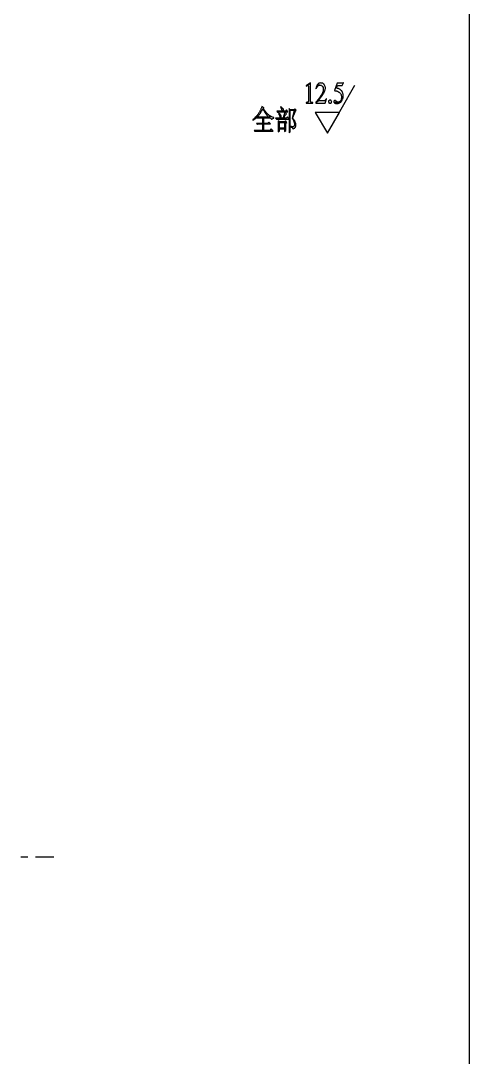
# Model space of a CAD drawing. Extents: x -15.4 to 0.8, y 0.3 to 11.8.
# Drawn here: x -12.61 to -11.159, y 2.653 to 6.009 of the extents above; entities that cross this region are included whole.
import ezdxf

# ---------------------------------------------------------------- set-up
doc = ezdxf.new("R2010")
doc.units = 0
doc.header["$MEASUREMENT"] = 0
doc.linetypes.add('AUSGEZOGEN', pattern=[0])
doc.layers.get('0').update_dxf_attribs({"linetype": 'AUSGEZOGEN'})

msp = doc.modelspace()

# ---------------------------------------------------------------- linework, layer by layer
for points in [[(-11.1588, 11.4361), (-11.1588, 0.7536)], [(-11.6729, 5.8086), (-11.6871, 5.7986), (-11.6871, 5.7986), (-11.6871, 5.7977), (-11.6871, 5.7977), (-11.6838, 5.7994), (-11.6838, 5.7994), (-11.6813, 5.7994), (-11.6729, 5.8086)], [(-11.6729, 5.8086), (-11.6813, 5.7994), (-11.6813, 5.7994), (-11.6796, 5.7977), (-11.6796, 5.7977), (-11.6796, 5.7486), (-11.6796, 5.7486), (-11.6804, 5.7469), (-11.6804, 5.7469), (-11.6804, 5.7461), (-11.6804, 5.7461), (-11.6821, 5.7452), (-11.6821, 5.7452), (-11.6829, 5.7452), (-11.6829, 5.7452), (-11.6846, 5.7444), (-11.6846, 5.7444), (-11.6871, 5.7444), (-11.6871, 5.7444), (-11.6871, 5.7427), (-11.6871, 5.7427), (-11.6654, 5.7427), (-11.6654, 5.7427), (-11.6654, 5.7444), (-11.6654, 5.7444), (-11.6688, 5.7444), (-11.6688, 5.7444), (-11.6704, 5.7452), (-11.6704, 5.7452), (-11.6713, 5.7461), (-11.6713, 5.7461), (-11.6721, 5.7469), (-11.6721, 5.7469), (-11.6729, 5.7477), (-11.6729, 5.7477), (-11.6729, 5.7494), (-11.6729, 5.8086)], [(-11.6388, 5.8086), (-11.6396, 5.8086), (-11.6396, 5.8086), (-11.6413, 5.8077), (-11.6413, 5.8077), (-11.6421, 5.8077), (-11.6421, 5.8077), (-11.6438, 5.8069), (-11.6438, 5.8069), (-11.6454, 5.8069), (-11.6454, 5.8069), (-11.6463, 5.8061), (-11.6463, 5.8061), (-11.6479, 5.8052), (-11.6479, 5.8052), (-11.6488, 5.8036), (-11.6488, 5.8036), (-11.6496, 5.8027), (-11.6496, 5.8027), (-11.6504, 5.8019), (-11.6504, 5.8019), (-11.6421, 5.8011), (-11.6421, 5.8011), (-11.6396, 5.8011), (-11.6396, 5.8011), (-11.6388, 5.8002), (-11.6388, 5.8002), (-11.6371, 5.8002), (-11.6371, 5.8002), (-11.6363, 5.7986), (-11.6363, 5.7986), (-11.6346, 5.7977), (-11.6346, 5.7977), (-11.6338, 5.7969), (-11.6338, 5.7969), (-11.6321, 5.7936), (-11.6321, 5.7936), (-11.6321, 5.7919), (-11.6321, 5.7919), (-11.6313, 5.7902), (-11.6313, 5.7902), (-11.6313, 5.7852), (-11.6313, 5.7852), (-11.6321, 5.7836), (-11.6321, 5.7836), (-11.6321, 5.7802), (-11.6321, 5.7802), (-11.6338, 5.7769), (-11.6338, 5.7769), (-11.6338, 5.7752), (-11.6338, 5.7752), (-11.6346, 5.7736), (-11.6346, 5.7736), (-11.6354, 5.7719), (-11.6354, 5.7719), (-11.6371, 5.7686), (-11.6371, 5.7686), (-11.6388, 5.7669), (-11.6388, 5.7669), (-11.6404, 5.7636), (-11.6404, 5.7636), (-11.6554, 5.7444), (-11.6554, 5.7444), (-11.6479, 5.7502), (-11.6479, 5.7502), (-11.6338, 5.7686), (-11.6338, 5.7686), (-11.6329, 5.7702), (-11.6329, 5.7702), (-11.6313, 5.7719), (-11.6313, 5.7719), (-11.6304, 5.7736), (-11.6304, 5.7736), (-11.6296, 5.7752), (-11.6296, 5.7752), (-11.6288, 5.7769), (-11.6288, 5.7769), (-11.6279, 5.7786), (-11.6279, 5.7786), (-11.6271, 5.7802), (-11.6271, 5.7802), (-11.6263, 5.7819), (-11.6263, 5.7819), (-11.6263, 5.7836), (-11.6263, 5.7836), (-11.6254, 5.7852), (-11.6254, 5.7852), (-11.6254, 5.7877), (-11.6254, 5.7877), (-11.6246, 5.7894), (-11.6246, 5.7894), (-11.6246, 5.7936), (-11.6246, 5.7936), (-11.6254, 5.7952), (-11.6254, 5.7952), (-11.6254, 5.7969), (-11.6254, 5.7969), (-11.6263, 5.7986), (-11.6263, 5.7986), (-11.6271, 5.8002), (-11.6271, 5.8002), (-11.6279, 5.8019), (-11.6279, 5.8019), (-11.6288, 5.8036), (-11.6288, 5.8036), (-11.6304, 5.8052), (-11.6304, 5.8052), (-11.6313, 5.8061), (-11.6313, 5.8061), (-11.6329, 5.8069), (-11.6329, 5.8069), (-11.6338, 5.8077), (-11.6338, 5.8077), (-11.6371, 5.8077), (-11.6388, 5.8086)], [(-11.5663, 5.8094), (-11.5671, 5.8086), (-11.5671, 5.8086), (-11.5688, 5.8069), (-11.5688, 5.8069), (-11.5863, 5.8069), (-11.5863, 5.8069), (-11.5946, 5.7836), (-11.5946, 5.7836), (-11.5938, 5.7827), (-11.5938, 5.7827), (-11.5921, 5.7827), (-11.5921, 5.7827), (-11.5896, 5.7819), (-11.5896, 5.7819), (-11.5879, 5.7819), (-11.5879, 5.7819), (-11.5871, 5.7811), (-11.5871, 5.7811), (-11.5854, 5.7811), (-11.5854, 5.7811), (-11.5821, 5.7794), (-11.5821, 5.7794), (-11.5813, 5.7786), (-11.5813, 5.7786), (-11.5796, 5.7777), (-11.5796, 5.7777), (-11.5754, 5.7736), (-11.5754, 5.7736), (-11.5746, 5.7719), (-11.5746, 5.7719), (-11.5738, 5.7702), (-11.5738, 5.7702), (-11.5729, 5.7694), (-11.5729, 5.7694), (-11.5729, 5.7669), (-11.5729, 5.7669), (-11.5721, 5.7652), (-11.5721, 5.7652), (-11.5721, 5.7577), (-11.5721, 5.7577), (-11.5729, 5.7561), (-11.5729, 5.7561), (-11.5729, 5.7536), (-11.5729, 5.7536), (-11.5738, 5.7519), (-11.5738, 5.7519), (-11.5746, 5.7511), (-11.5746, 5.7511), (-11.5754, 5.7494), (-11.5754, 5.7494), (-11.5796, 5.7452), (-11.5796, 5.7452), (-11.5829, 5.7452), (-11.5829, 5.7452), (-11.5963, 5.7444), (-11.5963, 5.7444), (-11.5946, 5.7436), (-11.5946, 5.7436), (-11.5946, 5.7427), (-11.5946, 5.7427), (-11.5929, 5.7427), (-11.5929, 5.7427), (-11.5921, 5.7419), (-11.5921, 5.7419), (-11.5829, 5.7419), (-11.5829, 5.7419), (-11.5813, 5.7427), (-11.5813, 5.7427), (-11.5796, 5.7427), (-11.5796, 5.7427), (-11.5788, 5.7436), (-11.5788, 5.7436), (-11.5771, 5.7444), (-11.5771, 5.7444), (-11.5763, 5.7452), (-11.5763, 5.7452), (-11.5746, 5.7461), (-11.5746, 5.7461), (-11.5738, 5.7469), (-11.5738, 5.7469), (-11.5729, 5.7486), (-11.5729, 5.7486), (-11.5721, 5.7486), (-11.5721, 5.7486), (-11.5713, 5.7502), (-11.5713, 5.7502), (-11.5704, 5.7519), (-11.5704, 5.7519), (-11.5696, 5.7536), (-11.5696, 5.7536), (-11.5688, 5.7552), (-11.5688, 5.7552), (-11.5679, 5.7569), (-11.5679, 5.7569), (-11.5679, 5.7586), (-11.5679, 5.7586), (-11.5671, 5.7602), (-11.5671, 5.7602), (-11.5671, 5.7719), (-11.5671, 5.7719), (-11.5679, 5.7736), (-11.5679, 5.7736), (-11.5679, 5.7752), (-11.5679, 5.7752), (-11.5688, 5.7769), (-11.5688, 5.7769), (-11.5688, 5.7777), (-11.5688, 5.7777), (-11.5696, 5.7794), (-11.5696, 5.7794), (-11.5704, 5.7802), (-11.5704, 5.7802), (-11.5713, 5.7819), (-11.5713, 5.7819), (-11.5721, 5.7827), (-11.5721, 5.7827), (-11.5729, 5.7836), (-11.5729, 5.7836), (-11.5763, 5.7869), (-11.5763, 5.7869), (-11.5779, 5.7877), (-11.5779, 5.7877), (-11.5788, 5.7877), (-11.5788, 5.7877), (-11.5804, 5.7886), (-11.5804, 5.7886), (-11.5821, 5.7894), (-11.5821, 5.7894), (-11.5838, 5.7902), (-11.5838, 5.7902), (-11.5854, 5.7902), (-11.5854, 5.7902), (-11.5871, 5.7911), (-11.5871, 5.7911), (-11.5888, 5.7911), (-11.5888, 5.7911), (-11.5854, 5.7994), (-11.5854, 5.7994), (-11.5696, 5.7994), (-11.5696, 5.7994), (-11.5663, 5.8086), (-11.5663, 5.8094)], [(-11.6179, 5.6452), (-11.5788, 5.7127), (-11.5788, 5.7127), (-11.6571, 5.7127), (-11.6571, 5.7127), (-11.6179, 5.6452), (-11.6179, 5.6452), (-11.5288, 5.8011)], [(-11.6504, 5.8019), (-11.6521, 5.8002), (-11.6521, 5.8002), (-11.6521, 5.7986), (-11.6521, 5.7986), (-11.6529, 5.7969), (-11.6529, 5.7969), (-11.6546, 5.7936), (-11.6546, 5.7936), (-11.6546, 5.7911), (-11.6546, 5.7911), (-11.6554, 5.7894), (-11.6554, 5.7894), (-11.6538, 5.7886), (-11.6538, 5.7886), (-11.6538, 5.7894), (-11.6538, 5.7894), (-11.6529, 5.7911), (-11.6529, 5.7911), (-11.6521, 5.7927), (-11.6521, 5.7927), (-11.6513, 5.7944), (-11.6513, 5.7944), (-11.6504, 5.7961), (-11.6504, 5.7961), (-11.6496, 5.7977), (-11.6496, 5.7977), (-11.6479, 5.7986), (-11.6479, 5.7986), (-11.6471, 5.7994), (-11.6471, 5.7994), (-11.6463, 5.8002), (-11.6463, 5.8002), (-11.6446, 5.8011), (-11.6446, 5.8011), (-11.6421, 5.8011), (-11.6504, 5.8019)], [(-11.6221, 5.7569), (-11.6221, 5.7561), (-11.6221, 5.7561), (-11.6229, 5.7544), (-11.6229, 5.7544), (-11.6238, 5.7527), (-11.6238, 5.7527), (-11.6246, 5.7519), (-11.6246, 5.7519), (-11.6263, 5.7511), (-11.6263, 5.7511), (-11.6271, 5.7502), (-11.6271, 5.7502), (-11.6479, 5.7502), (-11.6479, 5.7502), (-11.6554, 5.7444), (-11.6554, 5.7444), (-11.6554, 5.7427), (-11.6554, 5.7427), (-11.6254, 5.7427), (-11.6254, 5.7427), (-11.6213, 5.7561), (-11.6221, 5.7569)], [(-11.6046, 5.7477), (-11.6054, 5.7452), (-11.6054, 5.7452), (-11.6054, 5.7436), (-11.6054, 5.7436), (-11.6063, 5.7436), (-11.6063, 5.7436), (-11.6071, 5.7419), (-11.6071, 5.7419), (-11.6104, 5.7419), (-11.6104, 5.7419), (-11.6121, 5.7427), (-11.6121, 5.7427), (-11.6121, 5.7436), (-11.6121, 5.7436), (-11.6138, 5.7469), (-11.6138, 5.7469), (-11.6138, 5.7494), (-11.6138, 5.7494), (-11.6129, 5.7511), (-11.6129, 5.7511), (-11.6121, 5.7511), (-11.6121, 5.7511), (-11.6113, 5.7519), (-11.6113, 5.7519), (-11.6096, 5.7527), (-11.6096, 5.7527), (-11.6079, 5.7527), (-11.6079, 5.7527), (-11.6063, 5.7519), (-11.6063, 5.7519), (-11.6063, 5.7511), (-11.6063, 5.7511), (-11.6054, 5.7502), (-11.6054, 5.7502), (-11.6046, 5.7477), (-11.6046, 5.7477)], [(-11.5938, 5.7511), (-11.5946, 5.7511), (-11.5946, 5.7511), (-11.5963, 5.7502), (-11.5963, 5.7502), (-11.5971, 5.7494), (-11.5971, 5.7494), (-11.5971, 5.7461), (-11.5971, 5.7461), (-11.5963, 5.7444), (-11.5963, 5.7444), (-11.5829, 5.7452), (-11.5829, 5.7452), (-11.5838, 5.7452), (-11.5838, 5.7452), (-11.5854, 5.7461), (-11.5854, 5.7461), (-11.5863, 5.7469), (-11.5863, 5.7469), (-11.5879, 5.7477), (-11.5879, 5.7477), (-11.5896, 5.7494), (-11.5896, 5.7494), (-11.5913, 5.7502), (-11.5913, 5.7502), (-11.5921, 5.7511), (-11.5938, 5.7511)], [(-11.8296, 5.7319), (-11.8296, 5.7311), (-11.8296, 5.7311), (-11.8304, 5.7294), (-11.8304, 5.7294), (-11.8313, 5.7286), (-11.8313, 5.7286), (-11.8313, 5.7269), (-11.8313, 5.7269), (-11.8321, 5.7252), (-11.8321, 5.7252), (-11.8329, 5.7236), (-11.8329, 5.7236), (-11.8338, 5.7219), (-11.8338, 5.7219), (-11.8346, 5.7202), (-11.8346, 5.7202), (-11.8354, 5.7186), (-11.8354, 5.7186), (-11.8363, 5.7169), (-11.8363, 5.7169), (-11.8371, 5.7152), (-11.8371, 5.7152), (-11.8379, 5.7127), (-11.8379, 5.7127), (-11.8388, 5.7119), (-11.8388, 5.7119), (-11.8396, 5.7111), (-11.8396, 5.7111), (-11.8404, 5.7094), (-11.8404, 5.7094), (-11.8413, 5.7086), (-11.8413, 5.7086), (-11.8421, 5.7069), (-11.8421, 5.7069), (-11.8429, 5.7061), (-11.8429, 5.7061), (-11.8438, 5.7044), (-11.8438, 5.7044), (-11.8446, 5.7036), (-11.8446, 5.7036), (-11.8454, 5.7019), (-11.8454, 5.7019), (-11.8471, 5.7011), (-11.8471, 5.7011), (-11.8479, 5.6994), (-11.8479, 5.6994), (-11.8513, 5.6961), (-11.8513, 5.6961), (-11.8529, 5.6944), (-11.8529, 5.6944), (-11.8538, 5.6936), (-11.8538, 5.6936), (-11.8554, 5.6919), (-11.8554, 5.6919), (-11.8563, 5.6911), (-11.8563, 5.6911), (-11.8579, 5.6902), (-11.8579, 5.6902), (-11.8596, 5.6886), (-11.8596, 5.6886), (-11.8596, 5.6869), (-11.8596, 5.6869), (-11.8563, 5.6886), (-11.8563, 5.6886), (-11.8546, 5.6894), (-11.8546, 5.6894), (-11.8538, 5.6902), (-11.8538, 5.6902), (-11.8521, 5.6919), (-11.8521, 5.6919), (-11.8504, 5.6927), (-11.8504, 5.6927), (-11.8488, 5.6944), (-11.8488, 5.6944), (-11.8471, 5.6952), (-11.8471, 5.6952), (-11.8463, 5.6961), (-11.8463, 5.6961), (-11.8454, 5.6961), (-11.8454, 5.6961), (-11.8454, 5.6969), (-11.8454, 5.6969), (-11.8429, 5.6994), (-11.8429, 5.6994), (-11.8421, 5.7011), (-11.8421, 5.7011), (-11.8413, 5.7019), (-11.8413, 5.7019), (-11.8396, 5.7036), (-11.8396, 5.7036), (-11.8388, 5.7044), (-11.8388, 5.7044), (-11.8379, 5.7061), (-11.8379, 5.7061), (-11.8371, 5.7077), (-11.8371, 5.7077), (-11.8354, 5.7086), (-11.8354, 5.7086), (-11.8346, 5.7102), (-11.8346, 5.7102), (-11.8338, 5.7119), (-11.8338, 5.7119), (-11.8329, 5.7127), (-11.8329, 5.7127), (-11.8321, 5.7144), (-11.8321, 5.7144), (-11.8313, 5.7161), (-11.8313, 5.7161), (-11.8304, 5.7177), (-11.8304, 5.7177), (-11.8296, 5.7186), (-11.8296, 5.7186), (-11.8288, 5.7202), (-11.8288, 5.7202), (-11.8279, 5.7219), (-11.8279, 5.7219), (-11.8271, 5.7236), (-11.8271, 5.7236), (-11.8271, 5.7244), (-11.8271, 5.7244), (-11.8246, 5.7244), (-11.8246, 5.7244), (-11.8254, 5.7261), (-11.8254, 5.7261), (-11.8229, 5.7277), (-11.8296, 5.7319)], [(-11.8246, 5.7244), (-11.8271, 5.7244), (-11.8271, 5.7244), (-11.8254, 5.7211), (-11.8254, 5.7211), (-11.8238, 5.7194), (-11.8238, 5.7194), (-11.8204, 5.7127), (-11.8204, 5.7127), (-11.8196, 5.7119), (-11.8196, 5.7119), (-11.8188, 5.7102), (-11.8188, 5.7102), (-11.8179, 5.7086), (-11.8179, 5.7086), (-11.8171, 5.7077), (-11.8171, 5.7077), (-11.8154, 5.7061), (-11.8154, 5.7061), (-11.8146, 5.7052), (-11.8146, 5.7052), (-11.8138, 5.7036), (-11.8138, 5.7036), (-11.8129, 5.7027), (-11.8129, 5.7027), (-11.8121, 5.7011), (-11.8121, 5.7011), (-11.8104, 5.7002), (-11.8104, 5.7002), (-11.8138, 5.6969), (-11.8138, 5.6969), (-11.8454, 5.6969), (-11.8454, 5.6969), (-11.8454, 5.6961), (-11.8454, 5.6961), (-11.8429, 5.6936), (-11.8429, 5.6936), (-11.8404, 5.6952), (-11.8404, 5.6952), (-11.8063, 5.6952), (-11.8063, 5.6952), (-11.8088, 5.6986), (-11.8088, 5.6986), (-11.8004, 5.6994), (-11.8004, 5.6994), (-11.8021, 5.7002), (-11.8021, 5.7002), (-11.8029, 5.7011), (-11.8029, 5.7011), (-11.8046, 5.7019), (-11.8046, 5.7019), (-11.8054, 5.7027), (-11.8054, 5.7027), (-11.8071, 5.7036), (-11.8071, 5.7036), (-11.8079, 5.7052), (-11.8079, 5.7052), (-11.8096, 5.7061), (-11.8096, 5.7061), (-11.8104, 5.7069), (-11.8104, 5.7069), (-11.8113, 5.7077), (-11.8113, 5.7077), (-11.8129, 5.7094), (-11.8129, 5.7094), (-11.8138, 5.7102), (-11.8138, 5.7102), (-11.8146, 5.7111), (-11.8146, 5.7111), (-11.8163, 5.7127), (-11.8163, 5.7127), (-11.8171, 5.7144), (-11.8171, 5.7144), (-11.8188, 5.7152), (-11.8188, 5.7152), (-11.8196, 5.7169), (-11.8196, 5.7169), (-11.8204, 5.7186), (-11.8204, 5.7186), (-11.8221, 5.7194), (-11.8221, 5.7194), (-11.8229, 5.7211), (-11.8229, 5.7211), (-11.8238, 5.7219), (-11.8238, 5.7219), (-11.8246, 5.7236), (-11.8246, 5.7244)], [(-11.7504, 5.7211), (-11.7538, 5.7161), (-11.7538, 5.7161), (-11.7821, 5.7161), (-11.7821, 5.7161), (-11.7796, 5.7136), (-11.7796, 5.7136), (-11.7788, 5.7136), (-11.7788, 5.7136), (-11.7771, 5.7144), (-11.7771, 5.7144), (-11.7463, 5.7144), (-11.7504, 5.7211)], [(-11.7754, 5.7111), (-11.7763, 5.7102), (-11.7763, 5.7102), (-11.7754, 5.7077), (-11.7754, 5.7077), (-11.7746, 5.7061), (-11.7746, 5.7061), (-11.7738, 5.7052), (-11.7738, 5.7052), (-11.7729, 5.7036), (-11.7729, 5.7036), (-11.7729, 5.7019), (-11.7729, 5.7019), (-11.7721, 5.7002), (-11.7721, 5.7002), (-11.7721, 5.6969), (-11.7721, 5.6969), (-11.7713, 5.6952), (-11.7713, 5.6952), (-11.7704, 5.6944), (-11.7704, 5.6944), (-11.7696, 5.6952), (-11.7696, 5.6952), (-11.7688, 5.6969), (-11.7688, 5.6969), (-11.7679, 5.6986), (-11.7679, 5.6986), (-11.7679, 5.7019), (-11.7679, 5.7019), (-11.7688, 5.7036), (-11.7688, 5.7036), (-11.7696, 5.7044), (-11.7696, 5.7044), (-11.7704, 5.7052), (-11.7704, 5.7052), (-11.7713, 5.7069), (-11.7713, 5.7069), (-11.7721, 5.7077), (-11.7721, 5.7077), (-11.7738, 5.7094), (-11.7754, 5.7111)], [(-11.7688, 5.7311), (-11.7696, 5.7294), (-11.7696, 5.7294), (-11.7688, 5.7277), (-11.7688, 5.7277), (-11.7679, 5.7261), (-11.7679, 5.7261), (-11.7671, 5.7252), (-11.7671, 5.7252), (-11.7663, 5.7236), (-11.7663, 5.7236), (-11.7663, 5.7219), (-11.7663, 5.7219), (-11.7654, 5.7202), (-11.7654, 5.7202), (-11.7654, 5.7161), (-11.7654, 5.7161), (-11.7629, 5.7161), (-11.7629, 5.7161), (-11.7613, 5.7194), (-11.7613, 5.7194), (-11.7604, 5.7211), (-11.7604, 5.7211), (-11.7604, 5.7227), (-11.7604, 5.7227), (-11.7613, 5.7236), (-11.7613, 5.7236), (-11.7613, 5.7244), (-11.7613, 5.7244), (-11.7621, 5.7252), (-11.7621, 5.7252), (-11.7638, 5.7261), (-11.7638, 5.7261), (-11.7646, 5.7277), (-11.7646, 5.7277), (-11.7663, 5.7286), (-11.7663, 5.7286), (-11.7679, 5.7302), (-11.7688, 5.7311)], [(-11.7563, 5.7127), (-11.7571, 5.7111), (-11.7571, 5.7111), (-11.7571, 5.7086), (-11.7571, 5.7086), (-11.7579, 5.7069), (-11.7579, 5.7069), (-11.7579, 5.7052), (-11.7579, 5.7052), (-11.7588, 5.7036), (-11.7588, 5.7036), (-11.7588, 5.7019), (-11.7588, 5.7019), (-11.7596, 5.7002), (-11.7596, 5.7002), (-11.7604, 5.6977), (-11.7604, 5.6977), (-11.7613, 5.6952), (-11.7613, 5.6952), (-11.7621, 5.6936), (-11.7621, 5.6936), (-11.7596, 5.6936), (-11.7596, 5.6936), (-11.7571, 5.6986), (-11.7571, 5.6986), (-11.7563, 5.7002), (-11.7563, 5.7002), (-11.7554, 5.7019), (-11.7554, 5.7019), (-11.7546, 5.7027), (-11.7546, 5.7027), (-11.7538, 5.7044), (-11.7538, 5.7044), (-11.7529, 5.7061), (-11.7529, 5.7061), (-11.7504, 5.7077), (-11.7563, 5.7127)], [(-11.7421, 5.7252), (-11.7421, 5.7202), (-11.7421, 5.7202), (-11.7388, 5.7211), (-11.7421, 5.7252)], [(-11.7229, 5.7244), (-11.7254, 5.7211), (-11.7254, 5.7211), (-11.7388, 5.7211), (-11.7388, 5.7211), (-11.7421, 5.7202), (-11.7421, 5.7202), (-11.7421, 5.6469), (-11.7421, 5.6469), (-11.7388, 5.6494), (-11.7388, 5.6494), (-11.7388, 5.7194), (-11.7388, 5.7194), (-11.7188, 5.7194), (-11.7229, 5.7244)], [(-11.7188, 5.7194), (-11.7254, 5.7194), (-11.7254, 5.7194), (-11.7321, 5.6936), (-11.7321, 5.6936), (-11.7304, 5.6919), (-11.7304, 5.6919), (-11.7296, 5.6902), (-11.7296, 5.6902), (-11.7288, 5.6886), (-11.7288, 5.6886), (-11.7279, 5.6869), (-11.7279, 5.6869), (-11.7271, 5.6852), (-11.7271, 5.6852), (-11.7263, 5.6836), (-11.7263, 5.6836), (-11.7263, 5.6819), (-11.7263, 5.6819), (-11.7254, 5.6811), (-11.7254, 5.6811), (-11.7254, 5.6794), (-11.7254, 5.6794), (-11.7246, 5.6769), (-11.7246, 5.6769), (-11.7246, 5.6702), (-11.7246, 5.6702), (-11.7254, 5.6694), (-11.7254, 5.6694), (-11.7263, 5.6677), (-11.7263, 5.6677), (-11.7271, 5.6669), (-11.7271, 5.6669), (-11.7279, 5.6661), (-11.7279, 5.6661), (-11.7371, 5.6661), (-11.7371, 5.6661), (-11.7354, 5.6652), (-11.7354, 5.6652), (-11.7321, 5.6636), (-11.7321, 5.6636), (-11.7313, 5.6627), (-11.7313, 5.6627), (-11.7304, 5.6611), (-11.7304, 5.6611), (-11.7296, 5.6602), (-11.7296, 5.6602), (-11.7288, 5.6586), (-11.7288, 5.6586), (-11.7271, 5.6594), (-11.7271, 5.6594), (-11.7263, 5.6602), (-11.7263, 5.6602), (-11.7246, 5.6611), (-11.7246, 5.6611), (-11.7238, 5.6619), (-11.7238, 5.6619), (-11.7229, 5.6636), (-11.7229, 5.6636), (-11.7221, 5.6636), (-11.7221, 5.6636), (-11.7213, 5.6652), (-11.7213, 5.6652), (-11.7213, 5.6661), (-11.7213, 5.6661), (-11.7204, 5.6677), (-11.7204, 5.6677), (-11.7204, 5.6769), (-11.7204, 5.6769), (-11.7213, 5.6786), (-11.7213, 5.6786), (-11.7221, 5.6802), (-11.7221, 5.6802), (-11.7221, 5.6827), (-11.7221, 5.6827), (-11.7229, 5.6836), (-11.7229, 5.6836), (-11.7238, 5.6852), (-11.7238, 5.6852), (-11.7246, 5.6861), (-11.7246, 5.6861), (-11.7254, 5.6877), (-11.7254, 5.6877), (-11.7263, 5.6894), (-11.7263, 5.6894), (-11.7279, 5.6911), (-11.7279, 5.6911), (-11.7288, 5.6919), (-11.7288, 5.6919), (-11.7304, 5.6936), (-11.7304, 5.6936), (-11.7213, 5.7169), (-11.7188, 5.7194)], [(-11.8079, 5.6811), (-11.8113, 5.6769), (-11.8113, 5.6769), (-11.8479, 5.6769), (-11.8479, 5.6769), (-11.8454, 5.6744), (-11.8454, 5.6744), (-11.8446, 5.6744), (-11.8446, 5.6744), (-11.8429, 5.6752), (-11.8429, 5.6752), (-11.8021, 5.6752), (-11.8079, 5.6811)], [(-11.8238, 5.6769), (-11.8238, 5.6952), (-11.8238, 5.6952), (-11.8279, 5.6952), (-11.8279, 5.6952), (-11.8279, 5.6769), (-11.8279, 5.6769), (-11.8238, 5.6769), (-11.8238, 5.6769)], [(-11.8238, 5.6544), (-11.8238, 5.6752), (-11.8238, 5.6752), (-11.8279, 5.6752), (-11.8279, 5.6752), (-11.8279, 5.6544), (-11.8279, 5.6544), (-11.8238, 5.6544), (-11.8238, 5.6544)], [(-11.8004, 5.6994), (-11.8088, 5.6986), (-11.8088, 5.6986), (-11.8079, 5.6977), (-11.8079, 5.6977), (-11.8063, 5.6969), (-11.8063, 5.6969), (-11.8054, 5.6952), (-11.8054, 5.6952), (-11.8021, 5.6936), (-11.8021, 5.6936), (-11.8004, 5.6919), (-11.8004, 5.6919), (-11.7988, 5.6911), (-11.7988, 5.6911), (-11.7979, 5.6902), (-11.7979, 5.6902), (-11.7971, 5.6902), (-11.7971, 5.6902), (-11.7971, 5.6911), (-11.7971, 5.6911), (-11.7963, 5.6919), (-11.7963, 5.6919), (-11.7946, 5.6927), (-11.7946, 5.6927), (-11.7938, 5.6936), (-11.7938, 5.6936), (-11.7913, 5.6944), (-11.7913, 5.6944), (-11.7913, 5.6961), (-11.7913, 5.6961), (-11.7929, 5.6961), (-11.7929, 5.6961), (-11.7979, 5.6986), (-11.7979, 5.6986), (-11.7996, 5.6986), (-11.8004, 5.6994)], [(-11.7471, 5.6977), (-11.7513, 5.6936), (-11.7513, 5.6936), (-11.7854, 5.6936), (-11.7854, 5.6936), (-11.7829, 5.6902), (-11.7829, 5.6902), (-11.7813, 5.6911), (-11.7813, 5.6911), (-11.7429, 5.6911), (-11.7471, 5.6977)], [(-11.7771, 5.6852), (-11.7771, 5.6811), (-11.7771, 5.6811), (-11.7729, 5.6819), (-11.7771, 5.6852)], [(-11.7538, 5.6852), (-11.7563, 5.6819), (-11.7563, 5.6819), (-11.7729, 5.6819), (-11.7729, 5.6819), (-11.7771, 5.6811), (-11.7771, 5.6811), (-11.7771, 5.6594), (-11.7771, 5.6594), (-11.7563, 5.6594), (-11.7563, 5.6594), (-11.7563, 5.6511), (-11.7563, 5.6511), (-11.7521, 5.6536), (-11.7521, 5.6536), (-11.7521, 5.6594), (-11.7521, 5.6594), (-11.7729, 5.6611), (-11.7729, 5.6611), (-11.7729, 5.6794), (-11.7729, 5.6794), (-11.7563, 5.6794), (-11.7563, 5.6794), (-11.7496, 5.6802), (-11.7538, 5.6852)], [(-11.7496, 5.6802), (-11.7563, 5.6794), (-11.7563, 5.6794), (-11.7563, 5.6611), (-11.7563, 5.6611), (-11.7729, 5.6611), (-11.7729, 5.6611), (-11.7521, 5.6594), (-11.7521, 5.6594), (-11.7521, 5.6777), (-11.7496, 5.6802)], [(-11.7996, 5.6594), (-11.8038, 5.6544), (-11.8038, 5.6544), (-11.8554, 5.6544), (-11.8554, 5.6544), (-11.8529, 5.6511), (-11.8529, 5.6511), (-11.8521, 5.6519), (-11.8521, 5.6519), (-11.7938, 5.6519), (-11.7996, 5.6594)], [(-11.7771, 5.6594), (-11.7771, 5.6494), (-11.7771, 5.6494), (-11.7729, 5.6519), (-11.7729, 5.6519), (-11.7729, 5.6594), (-11.7729, 5.6594), (-11.7563, 5.6594), (-11.7771, 5.6594)], [(-11.7371, 5.6669), (-11.7371, 5.6661), (-11.7371, 5.6661), (-11.7288, 5.6661), (-11.7288, 5.6661), (-11.7321, 5.6661), (-11.7321, 5.6661), (-11.7338, 5.6669), (-11.7338, 5.6669), (-11.7354, 5.6669), (-11.7371, 5.6669)], [(-12.5871, 3.3002), (-12.6104, 3.3002)], [(-12.5029, 3.3002), (-12.5629, 3.3002)]]:
    msp.add_lwpolyline(points)

doc.saveas('drawing.dxf')
